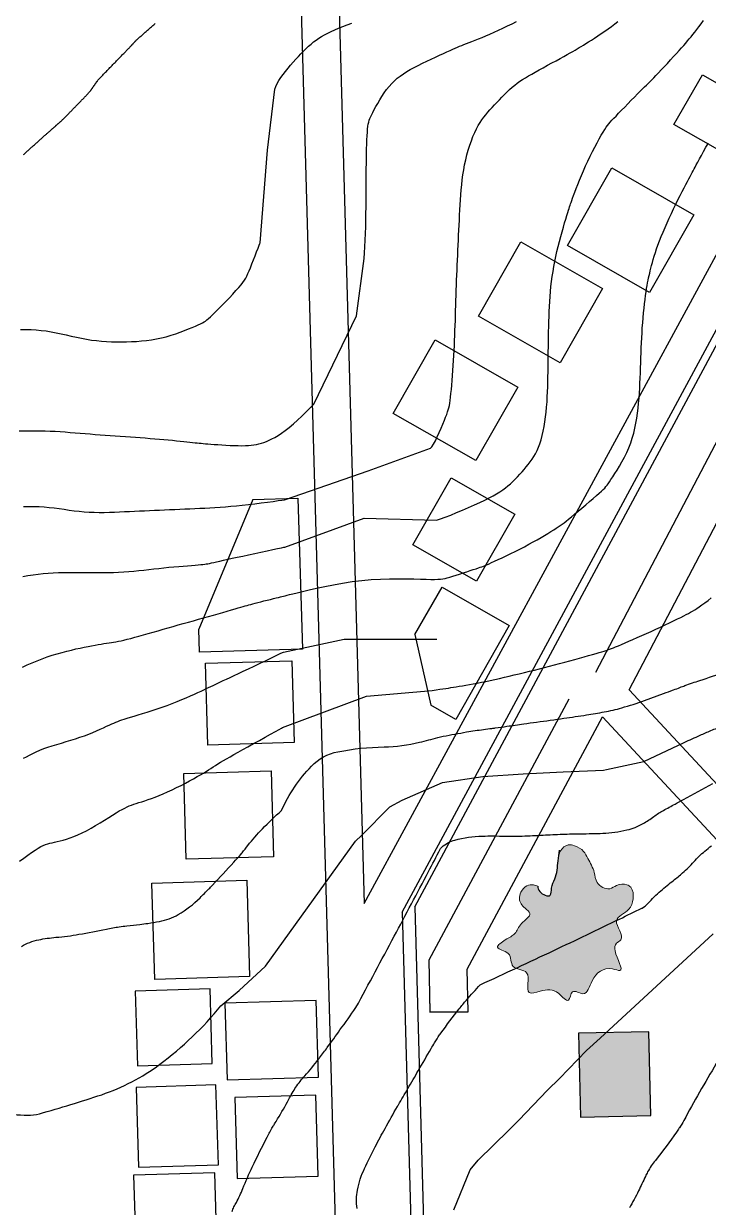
# Model space of a CAD drawing. Header units: millimetres. Extents: x 2899851 to 5794060, y -1331222 to -659598.
# Drawn here: x 3132783 to 3241307, y -1192035 to -1004469 of the extents above; entities that cross this region are included whole.
import ezdxf

# ---------------------------------------------------------------- set-up
doc = ezdxf.new("R2010")
doc.units = ezdxf.units.MM
doc.layers.add('b_COLUMN', color=7, linetype='Continuous', lineweight=25)
doc.layers.add('i_hatch space', color=53, linetype='Continuous', lineweight=9)
doc.layers.add('PDF_contours', color=7, linetype='Continuous')
doc.layers.add('ref', color=10, linetype='Continuous')

msp = doc.modelspace()

# ---------------------------------------------------------------- hatches: boundary and pattern name
at = {"layer": 'i_hatch space'}
h = msp.add_hatch(color=132, dxfattribs=at)
h.dxf.hatch_style = 1
edge = h.paths.add_edge_path()
edge.add_spline(control_points=[(3214258, -1141142), (3214052, -1141049), (3213502, -1140875), (3212360, -1140951), (3211573, -1141959), (3211176, -1143392), (3211994, -1144510), (3213643, -1145682), (3211402, -1146931), (3210827, -1148812), (3209279, -1149471), (3207017, -1151090), (3210341, -1151448), (3209690, -1154470), (3213687, -1154163), (3211913, -1158644), (3215258, -1157564), (3217193, -1157323), (3219311, -1160119), (3219525, -1157129), (3222044, -1158994), (3222778, -1155314), (3225045, -1153751), (3228362, -1155046), (3226330, -1152012), (3226519, -1150193), (3228388, -1149336), (3225444, -1146301), (3228905, -1145236), (3229466, -1143178), (3229416, -1141495), (3228145, -1140706), (3226840, -1140850), (3225444, -1141938), (3223442, -1140835), (3223303, -1138665), (3222377, -1137101), (3221580, -1135430), (3220340, -1134764), (3218915, -1134445), (3217884, -1135300), (3217655, -1136070), (3217578, -1136358)], knot_values=[2004.2564054, 2004.2564054, 2004.2564054, 2004.2564054, 2694.1560019, 3763.0593296, 5167.3105785, 6224.2837645, 7986.7822657, 9090.5534345, 11185.7820024, 13072.9217971, 14891.7554355, 16596.6511557, 18546.503187, 20740.0198932, 23110.9494255, 26264.3694271, 27980.376827, 30959.5070703, 32824.7017859, 34303.8550589, 35971.6456756, 38468.8630342, 42197.5940321, 43432.7304319, 46615.6733357, 47852.8154575, 48710.2304918, 51795.2349955, 54480.8332313, 56266.5747647, 58126.2164071, 58850.4600735, 60504.8299963, 61703.7441782, 63904.694013, 65576.3419311, 67989.8754383, 69318.2134366, 71002.4029784, 72012.4674402, 73519.1974265, 74411.8527668, 74411.8527668, 74411.8527668, 74411.8527668], degree=3, periodic=0)
edge.add_spline(control_points=[(3217578, -1136358), (3217545, -1136618), (3217401, -1137836), (3217297, -1139664), (3216330, -1141187), (3216533, -1143125), (3214521, -1142297), (3214298, -1141440), (3214258, -1141142)], knot_values=[316.0788681, 316.0788681, 316.0788681, 316.0788681, 1103.7293239, 3980.5014068, 5556.8137151, 6674.5594689, 8438.1967426, 9338.4273763, 9338.4273763, 9338.4273763, 9338.4273763], degree=3, periodic=0)
h = msp.add_hatch(color=252, dxfattribs=at)
h.dxf.hatch_style = 1
h.paths.add_polyline_path([(3221050, -1177753), (3220751, -1164457), (3231874, -1164207), (3232173, -1177503)])

# ---------------------------------------------------------------- linework, layer by layer
at = {"layer": 'b_COLUMN', "color": 5, "lineweight": 30}
msp.add_line((3194767, -1144420), (3196365, -1201619), dxfattribs=at)
at = {"layer": 'b_COLUMN', "color": 5, "lineweight": 30, "extrusion": (0, 0, -1)}
msp.add_lwpolyline([(-3194767, -1144420), (-3301186, -946244, -0.1352526), (-3302938, -938470), (-3304124, -833155), (-3406802, -821377), (-3408539, -834765), (-3549096, -816526), (-3568312, -943959), (-3707479, -928134), (-3700907, -1056330), (-3467321, -1072490), (-3334100, -1190678), (-3196365, -1201619)], format="xyb", dxfattribs=at)
at = {"layer": 'b_COLUMN', "color": 251, "lineweight": 30, "true_color": 0x636466, "extrusion": (0, 0, -1)}
msp.add_lwpolyline([(-3223460, -1107248), (-3306463, -949101, -0.1356661), (-3308931, -938187), (-3305848, -872970)], format="xyb", dxfattribs=at)
for points in [[(-3228773, -1110036), (-3293929, -985892)], [(-3197232, -1161174), (-3197056, -1152840), (-3219270, -1111474)], [(-3203230, -1161048), (-3203088, -1154289), (-3224556, -1114312)], [(-3197229, -1161030), (-3197056, -1152840)]]:
    msp.add_lwpolyline(points, dxfattribs=at)
at = {"layer": 'i_hatch space', "color": 18, "true_color": 0x000000}
msp.add_open_spline([(3214258, -1141142), (3214052, -1141049), (3213502, -1140875), (3212360, -1140951), (3211573, -1141959), (3211176, -1143392), (3211994, -1144510), (3213643, -1145682), (3211402, -1146931), (3210827, -1148812), (3209279, -1149471), (3207017, -1151090), (3210341, -1151448), (3209690, -1154470), (3213687, -1154163), (3211913, -1158644), (3215258, -1157564), (3217193, -1157323), (3219311, -1160119), (3219525, -1157129), (3222044, -1158994), (3222778, -1155314), (3225045, -1153751), (3228362, -1155046), (3226330, -1152012), (3226519, -1150193), (3228388, -1149336), (3225444, -1146301), (3228905, -1145236), (3229466, -1143178), (3229416, -1141495), (3228145, -1140706), (3226840, -1140850), (3225444, -1141938), (3223442, -1140835), (3223303, -1138665), (3222377, -1137101), (3221580, -1135430), (3220340, -1134764), (3218915, -1134445), (3217884, -1135300), (3217655, -1136070), (3217578, -1136358)], degree=3, knots=[2004.2564054, 2004.2564054, 2004.2564054, 2004.2564054, 2694.1560019, 3763.0593296, 5167.3105785, 6224.2837645, 7986.7822657, 9090.5534345, 11185.7820024, 13072.9217971, 14891.7554355, 16596.6511557, 18546.503187, 20740.0198932, 23110.9494255, 26264.3694271, 27980.376827, 30959.5070703, 32824.7017859, 34303.8550589, 35971.6456756, 38468.8630342, 42197.5940321, 43432.7304319, 46615.6733357, 47852.8154575, 48710.2304918, 51795.2349955, 54480.8332313, 56266.5747647, 58126.2164071, 58850.4600735, 60504.8299963, 61703.7441782, 63904.694013, 65576.3419311, 67989.8754383, 69318.2134366, 71002.4029784, 72012.4674402, 73519.1974265, 74411.8527668, 74411.8527668, 74411.8527668, 74411.8527668], dxfattribs=at)
at = {"layer": 'PDF_contours', "color": 9, "lineweight": 25, "true_color": 0xd09cc7}
msp.add_lwpolyline([(3132058, -1068968), (3132917, -1068989), (3133752, -1068996), (3134568, -1068998), (3135372, -1069000), (3136169, -1069010), (3136965, -1069033), (3137761, -1069068), (3138557, -1069114), (3139353, -1069168), (3140148, -1069228), (3140944, -1069293), (3141739, -1069358), (3142535, -1069423), (3143331, -1069486), (3144126, -1069547), (3144922, -1069606), (3145717, -1069664), (3146513, -1069720), (3147309, -1069776), (3148104, -1069832), (3148900, -1069889), (3149695, -1069945), (3150488, -1070003), (3151274, -1070062), (3152051, -1070121), (3152817, -1070181), (3153568, -1070242), (3154302, -1070304), (3155015, -1070366), (3155704, -1070430), (3156366, -1070493), (3156998, -1070556), (3157595, -1070617), (3158154, -1070676), (3158671, -1070731), (3159144, -1070782), (3159567, -1070827), (3159941, -1070867), (3160279, -1070902), (3160596, -1070934), (3160909, -1070964), (3161233, -1070993), (3161586, -1071023), (3161982, -1071055), (3162439, -1071091), (3162965, -1071131), (3163552, -1071173), (3164180, -1071215), (3164835, -1071255), (3165499, -1071290), (3166156, -1071318), (3166789, -1071336), (3167380, -1071342), (3167919, -1071333), (3168410, -1071310), (3168861, -1071270), (3169282, -1071215), (3169683, -1071142), (3170072, -1071051), (3170459, -1070943), (3170852, -1070815), (3171261, -1070667), (3171689, -1070492), (3172140, -1070282), (3172618, -1070030), (3173127, -1069729), (3173669, -1069371), (3174250, -1068948), (3174871, -1068452), (3175532, -1067885), (3176207, -1067274), (3176864, -1066657), (3177472, -1066070), (3177999, -1065549), (3178414, -1065132), (3178687, -1064855), (3178784, -1064755), (3185540, -1050758), (3186733, -1041667), (3186811, -1040770), (3186874, -1039806), (3186925, -1038791), (3186965, -1037742), (3186997, -1036676), (3187020, -1035610), (3187037, -1034560), (3187049, -1033543), (3187058, -1032571), (3187065, -1031644), (3187070, -1030753), (3187074, -1029894), (3187079, -1029060), (3187084, -1028244), (3187090, -1027441), (3187100, -1026643), (3187112, -1025849), (3187128, -1025065), (3187147, -1024302), (3187170, -1023570), (3187197, -1022880), (3187229, -1022242), (3187265, -1021665), (3187306, -1021162), (3187352, -1020736), (3187407, -1020375), (3187475, -1020060), (3187559, -1019772), (3187664, -1019492), (3187793, -1019203), (3187950, -1018884), (3188139, -1018519), (3188364, -1018092), (3188621, -1017614), (3188909, -1017097), (3189224, -1016555), (3189564, -1016003), (3189926, -1015453), (3190307, -1014919), (3190704, -1014415), (3191115, -1013952), (3191544, -1013526), (3191993, -1013131), (3192467, -1012762), (3192969, -1012411), (3193502, -1012073), (3194072, -1011741), (3194680, -1011409), (3195328, -1011073), (3196005, -1010735), (3196697, -1010401), (3197389, -1010074), (3198067, -1009760), (3198717, -1009463), (3199325, -1009187), (3199876, -1008938), (3200362, -1008719), (3200791, -1008525), (3201177, -1008351), (3201534, -1008193), (3201877, -1008045), (3202219, -1007902), (3202574, -1007757), (3202956, -1007607), (3203376, -1007446), (3203836, -1007272), (3204334, -1007082), (3204869, -1006876), (3205439, -1006650), (3206043, -1006404), (3206680, -1006135), (3207348, -1005841), (3208043, -1005522), (3208757, -1005183), (3209476, -1004833), (3210190, -1004478), (3210885, -1004125)], dxfattribs=at)
at = {"layer": 'PDF_contours', "color": 52, "lineweight": 25, "true_color": 0xc7c82d}
msp.add_lwpolyline([(3132257, -1052912), (3133117, -1052927), (3133951, -1052955), (3134767, -1053002), (3135570, -1053071), (3136366, -1053168), (3137161, -1053294), (3137955, -1053445), (3138749, -1053614), (3139543, -1053793), (3140338, -1053975), (3141132, -1054154), (3141926, -1054322), (3142721, -1054471), (3143515, -1054597), (3144310, -1054700), (3145106, -1054779), (3145902, -1054837), (3146697, -1054876), (3147494, -1054896), (3148290, -1054898), (3149086, -1054884), (3149883, -1054855), (3150679, -1054809), (3151473, -1054745), (3152264, -1054660), (3153051, -1054552), (3153833, -1054420), (3154610, -1054261), (3155379, -1054073), (3156140, -1053856), (3156883, -1053618), (3157599, -1053365), (3158279, -1053107), (3158913, -1052851), (3159493, -1052607), (3160007, -1052382), (3160448, -1052185), (3160810, -1052020), (3161110, -1051876), (3161367, -1051736), (3161605, -1051586), (3161842, -1051409), (3162100, -1051189), (3162400, -1050912), (3162764, -1050561), (3163204, -1050126), (3163706, -1049623), (3164251, -1049071), (3164817, -1048490), (3165383, -1047901), (3165929, -1047323), (3166433, -1046778), (3166875, -1046285), (3167240, -1045858), (3167537, -1045483), (3167780, -1045138), (3167985, -1044803), (3168167, -1044456), (3168340, -1044076), (3168520, -1043644), (3168722, -1043136), (3168955, -1042543), (3169208, -1041896), (3169466, -1041235), (3169713, -1040602), (3169933, -1040039), (3170110, -1039585), (3170227, -1039283), (3170270, -1039173), (3171450, -1024528), (3172605, -1014867), (3172755, -1014429), (3172970, -1013971), (3173242, -1013497), (3173559, -1013013), (3173914, -1012521), (3174295, -1012027), (3174695, -1011536), (3175103, -1011050), (3175511, -1010574), (3175918, -1010111), (3176324, -1009663), (3176729, -1009230), (3177134, -1008815), (3177537, -1008420), (3177940, -1008047), (3178343, -1007697), (3178746, -1007372), (3179155, -1007067), (3179577, -1006780), (3180016, -1006506), (3180481, -1006242), (3180977, -1005983), (3181510, -1005725), (3182086, -1005465), (3182711, -1005198), (3183379, -1004928), (3184084, -1004657), (3184820, -1004388)], dxfattribs=at)
at = {"layer": 'PDF_contours', "color": 169, "lineweight": 25, "true_color": 0x21336e}
msp.add_lwpolyline([(3132631, -1092074), (3133467, -1091931), (3134285, -1091801), (3135090, -1091689), (3135889, -1091597), (3136686, -1091527), (3137483, -1091476), (3138280, -1091443), (3139076, -1091424), (3139873, -1091417), (3140669, -1091418), (3141465, -1091424), (3142262, -1091432), (3143058, -1091441), (3143854, -1091447), (3144651, -1091449), (3145447, -1091446), (3146243, -1091435), (3147040, -1091415), (3147837, -1091384), (3148634, -1091341), (3149431, -1091283), (3150228, -1091214), (3151025, -1091135), (3151823, -1091050), (3152620, -1090961), (3153418, -1090871), (3154215, -1090782), (3155013, -1090697), (3155808, -1090619), (3156593, -1090546), (3157355, -1090480), (3158084, -1090419), (3158769, -1090364), (3159398, -1090315), (3159962, -1090270), (3160448, -1090230), (3160850, -1090194), (3161186, -1090160), (3161474, -1090125), (3161736, -1090086), (3161992, -1090040), (3162264, -1089986), (3162571, -1089919), (3162935, -1089838), (3163373, -1089740), (3163886, -1089625), (3164472, -1089494), (3165130, -1089348), (3165856, -1089187), (3166650, -1089013), (3167509, -1088826), (3168431, -1088627), (3169407, -1088418), (3170400, -1088206), (3171363, -1088002), (3172252, -1087814), (3173022, -1087652), (3173628, -1087525), (3174024, -1087441), (3174167, -1087412), (3186750, -1082852), (3198209, -1083147), (3198846, -1082939), (3199611, -1082661), (3200472, -1082328), (3201397, -1081953), (3202354, -1081551), (3203312, -1081136), (3204239, -1080723), (3205103, -1080325), (3205879, -1079953), (3206571, -1079606), (3207190, -1079276), (3207745, -1078960), (3208248, -1078649), (3208709, -1078340), (3209139, -1078026), (3209548, -1077701), (3209945, -1077362), (3210333, -1077008), (3210710, -1076641), (3211077, -1076265), (3211434, -1075882), (3211781, -1075492), (3212118, -1075099), (3212445, -1074705), (3212762, -1074311), (3213069, -1073910), (3213362, -1073498), (3213643, -1073067), (3213909, -1072612), (3214159, -1072125), (3214391, -1071601), (3214606, -1071033), (3214802, -1070416), (3214978, -1069755), (3215137, -1069056), (3215277, -1068325), (3215401, -1067569), (3215508, -1066795), (3215599, -1066007), (3215675, -1065213), (3215737, -1064417), (3215785, -1063622), (3215823, -1062826), (3215851, -1062030), (3215873, -1061235), (3215888, -1060439), (3215900, -1059643), (3215911, -1058847), (3215921, -1058051), (3215932, -1057255), (3215943, -1056459), (3215955, -1055663), (3215968, -1054867), (3215982, -1054071), (3215998, -1053275), (3216016, -1052479), (3216036, -1051683), (3216059, -1050887), (3216088, -1050091), (3216123, -1049296), (3216167, -1048500), (3216221, -1047705), (3216287, -1046909), (3216366, -1046114), (3216459, -1045319), (3216567, -1044524), (3216689, -1043730), (3216825, -1042935), (3216975, -1042141), (3217138, -1041347), (3217313, -1040553), (3217502, -1039759), (3217702, -1038967), (3217909, -1038188), (3218118, -1037431), (3218324, -1036711), (3218521, -1036037), (3218706, -1035422), (3218872, -1034877), (3219015, -1034415), (3219131, -1034041), (3219226, -1033738), (3219308, -1033484), (3219385, -1033254), (3219463, -1033028), (3219552, -1032781), (3219658, -1032491), (3219789, -1032136), (3219951, -1031697), (3220144, -1031180), (3220367, -1030595), (3220617, -1029952), (3220892, -1029263), (3221191, -1028538), (3221512, -1027786), (3221852, -1027020), (3222210, -1026248), (3222579, -1025483), (3222951, -1024735), (3223321, -1024016), (3223681, -1023336), (3224023, -1022709), (3224342, -1022143), (3224630, -1021651), (3224882, -1021239), (3225110, -1020893), (3225325, -1020592), (3225542, -1020318), (3225772, -1020052), (3226030, -1019773), (3226327, -1019463), (3226677, -1019102), (3227089, -1018676), (3227550, -1018197), (3228046, -1017682), (3228561, -1017149), (3229078, -1016615), (3229583, -1016097), (3230058, -1015612), (3230489, -1015178), (3230864, -1014807), (3231194, -1014486), (3231491, -1014201), (3231771, -1013933), (3232048, -1013667), (3232336, -1013384), (3232650, -1013070), (3233004, -1012707), (3233408, -1012283), (3233854, -1011808), (3234328, -1011297), (3234818, -1010765), (3235311, -1010225), (3235795, -1009693), (3236256, -1009184), (3236681, -1008711), (3237063, -1008287), (3237405, -1007902), (3237717, -1007548), (3238008, -1007211), (3238287, -1006881), (3238563, -1006547), (3238845, -1006197), (3239142, -1005820), (3239462, -1005407), (3239802, -1004959), (3240161, -1004481), (3240535, -1003974)], dxfattribs=at)
at = {"layer": 'PDF_contours', "color": 114, "lineweight": 25, "true_color": 0x129a48}
msp.add_lwpolyline([(3132737, -1025225), (3132843, -1025130), (3132951, -1025033), (3133060, -1024936), (3133168, -1024838), (3133277, -1024741), (3133386, -1024644), (3133495, -1024546), (3133603, -1024449), (3133712, -1024351), (3133821, -1024254), (3133930, -1024157), (3134038, -1024059), (3134147, -1023962), (3134256, -1023864), (3134365, -1023767), (3134474, -1023670), (3134582, -1023572), (3134691, -1023475), (3134800, -1023378), (3134909, -1023280), (3135017, -1023183), (3135126, -1023085), (3135235, -1022988), (3135344, -1022891), (3135452, -1022793), (3135561, -1022696), (3135670, -1022598), (3135778, -1022501), (3135886, -1022405), (3135993, -1022309), (3136098, -1022216), (3136199, -1022125), (3136298, -1022037), (3136392, -1021953), (3136481, -1021873), (3136565, -1021798), (3136644, -1021728), (3136719, -1021662), (3136789, -1021600), (3136855, -1021541), (3136919, -1021485), (3136979, -1021431), (3137038, -1021380), (3137094, -1021330), (3137149, -1021282), (3137203, -1021235), (3137255, -1021189), (3137306, -1021144), (3137357, -1021100), (3137407, -1021056), (3137457, -1021012), (3137507, -1020968), (3137557, -1020924), (3137607, -1020881), (3137657, -1020837), (3137707, -1020793), (3137757, -1020749), (3137807, -1020705), (3137857, -1020662), (3137907, -1020618), (3137957, -1020574), (3138007, -1020530), (3138057, -1020487), (3138107, -1020443), (3138157, -1020399), (3138207, -1020355), (3138257, -1020312), (3138307, -1020268), (3138357, -1020224), (3138408, -1020180), (3138458, -1020135), (3138510, -1020089), (3138562, -1020043), (3138615, -1019996), (3138668, -1019948), (3138723, -1019898), (3138779, -1019847), (3138838, -1019794), (3138898, -1019737), (3138962, -1019677), (3139028, -1019614), (3139099, -1019546), (3139173, -1019473), (3139252, -1019394), (3139335, -1019311), (3139421, -1019224), (3139510, -1019134), (3139602, -1019040), (3139695, -1018945), (3139789, -1018848), (3139884, -1018751), (3139979, -1018654), (3140074, -1018556), (3140169, -1018459), (3140264, -1018361), (3140358, -1018264), (3140453, -1018166), (3140548, -1018069), (3140643, -1017971), (3140738, -1017874), (3140833, -1017776), (3140928, -1017679), (3141023, -1017582), (3141118, -1017484), (3141213, -1017387), (3141308, -1017289), (3141403, -1017192), (3141498, -1017094), (3141593, -1016997), (3141688, -1016899), (3141782, -1016802), (3141877, -1016704), (3141972, -1016607), (3142067, -1016509), (3142162, -1016412), (3142257, -1016315), (3142351, -1016218), (3142444, -1016122), (3142535, -1016028), (3142624, -1015936), (3142709, -1015846), (3142791, -1015760), (3142868, -1015677), (3142941, -1015598), (3143008, -1015523), (3143071, -1015452), (3143130, -1015385), (3143185, -1015321), (3143236, -1015260), (3143284, -1015201), (3143328, -1015146), (3143369, -1015093), (3143408, -1015042), (3143445, -1014994), (3143479, -1014946), (3143512, -1014900), (3143544, -1014855), (3143575, -1014811), (3143606, -1014767), (3143637, -1014722), (3143668, -1014678), (3143699, -1014634), (3143729, -1014590), (3143760, -1014546), (3143791, -1014502), (3143822, -1014458), (3143852, -1014414), (3143883, -1014370), (3143914, -1014326), (3143945, -1014281), (3143975, -1014237), (3144006, -1014193), (3144037, -1014149), (3144068, -1014105), (3144098, -1014061), (3144129, -1014017), (3144160, -1013973), (3144191, -1013928), (3144222, -1013884), (3144254, -1013839), (3144286, -1013794), (3144318, -1013748), (3144351, -1013702), (3144385, -1013655), (3144421, -1013607), (3144460, -1013556), (3144502, -1013501), (3144550, -1013442), (3144605, -1013377), (3144666, -1013305), (3144737, -1013226), (3144817, -1013139), (3144905, -1013044), (3145001, -1012943), (3145103, -1012836), (3145210, -1012725), (3145321, -1012610), (3145434, -1012494), (3145548, -1012376), (3145662, -1012258), (3145777, -1012141), (3145891, -1012023), (3146005, -1011905), (3146120, -1011787), (3146234, -1011670), (3146349, -1011552), (3146463, -1011434), (3146578, -1011316), (3146692, -1011198), (3146806, -1011081), (3146921, -1010963), (3147035, -1010845), (3147150, -1010727), (3147264, -1010610), (3147378, -1010492), (3147493, -1010374), (3147607, -1010256), (3147722, -1010138), (3147836, -1010021), (3147951, -1009903), (3148065, -1009785), (3148179, -1009667), (3148294, -1009550), (3148408, -1009432), (3148522, -1009315), (3148634, -1009200), (3148744, -1009086), (3148851, -1008976), (3148954, -1008869), (3149053, -1008767), (3149147, -1008670), (3149236, -1008579), (3149318, -1008493), (3149395, -1008414), (3149466, -1008340), (3149532, -1008272), (3149591, -1008210), (3149645, -1008154), (3149692, -1008104), (3149735, -1008060), (3149772, -1008021), (3149805, -1007986), (3149834, -1007955), (3149860, -1007927), (3149884, -1007901), (3149907, -1007876), (3149929, -1007852), (3149951, -1007829), (3149972, -1007805), (3149994, -1007781), (3150016, -1007758), (3150038, -1007734), (3150060, -1007710), (3150082, -1007687), (3150103, -1007663), (3150125, -1007639), (3150147, -1007616), (3150169, -1007592), (3150191, -1007568), (3150213, -1007545), (3150234, -1007521), (3150256, -1007498), (3150278, -1007474), (3150300, -1007450), (3150322, -1007427), (3150344, -1007403), (3150365, -1007379), (3150387, -1007356), (3150409, -1007332), (3150431, -1007308), (3150453, -1007285), (3150475, -1007261), (3150498, -1007236), (3150525, -1007208), (3150556, -1007177), (3150593, -1007141), (3150637, -1007098), (3150690, -1007048), (3150754, -1006990), (3150829, -1006922), (3150914, -1006845), (3151009, -1006760), (3151111, -1006670), (3151219, -1006574), (3151333, -1006473), (3151450, -1006370), (3151569, -1006265), (3151689, -1006159), (3151810, -1006053), (3151932, -1005946), (3152054, -1005838), (3152176, -1005731), (3152299, -1005623), (3152421, -1005515), (3152544, -1005407), (3152667, -1005298), (3152790, -1005190), (3152913, -1005082), (3153036, -1004974), (3153159, -1004866), (3153282, -1004757), (3153405, -1004649), (3153528, -1004541), (3153651, -1004433)], dxfattribs=at)
at = {"layer": 'PDF_contours', "color": 31, "lineweight": 25, "true_color": 0xfecc66}
msp.add_lwpolyline([(3132768, -1080993), (3133603, -1080976), (3134419, -1080977), (3135223, -1080999), (3136020, -1081045), (3136815, -1081117), (3137610, -1081208), (3138405, -1081314), (3139200, -1081427), (3139995, -1081540), (3140790, -1081648), (3141586, -1081743), (3142381, -1081819), (3143177, -1081872), (3143973, -1081901), (3144769, -1081912), (3145565, -1081907), (3146362, -1081889), (3147159, -1081862), (3147956, -1081829), (3148752, -1081792), (3149549, -1081755), (3150346, -1081718), (3151143, -1081681), (3151940, -1081645), (3152736, -1081609), (3153533, -1081574), (3154330, -1081539), (3155127, -1081505), (3155924, -1081471), (3156721, -1081438), (3157517, -1081404), (3158314, -1081370), (3159111, -1081335), (3159908, -1081299), (3160705, -1081261), (3161501, -1081221), (3162299, -1081178), (3163104, -1081131), (3163920, -1081078), (3164756, -1081017), (3165616, -1080948), (3166508, -1080867), (3167437, -1080774), (3168410, -1080667), (3169425, -1080545), (3170446, -1080416), (3171429, -1080285), (3172332, -1080161), (3173110, -1080052), (3173720, -1079964), (3174118, -1079906), (3174260, -1079885), (3187381, -1075336), (3197280, -1071744), (3197504, -1071504), (3197764, -1071099), (3198049, -1070566), (3198349, -1069943), (3198652, -1069268), (3198947, -1068580), (3199222, -1067917), (3199467, -1067317), (3199672, -1066808), (3199841, -1066377), (3199979, -1066001), (3200091, -1065659), (3200182, -1065327), (3200259, -1064982), (3200326, -1064603), (3200389, -1064165), (3200452, -1063653), (3200515, -1063070), (3200578, -1062427), (3200641, -1061734), (3200702, -1061001), (3200761, -1060237), (3200818, -1059454), (3200871, -1058660), (3200920, -1057864), (3200966, -1057069), (3201009, -1056273), (3201048, -1055478), (3201084, -1054682), (3201118, -1053886), (3201149, -1053090), (3201178, -1052295), (3201205, -1051499), (3201230, -1050703), (3201255, -1049907), (3201279, -1049111), (3201303, -1048315), (3201328, -1047520), (3201354, -1046724), (3201382, -1045928), (3201411, -1045132), (3201443, -1044337), (3201477, -1043541), (3201511, -1042745), (3201547, -1041949), (3201584, -1041154), (3201620, -1040358), (3201657, -1039562), (3201694, -1038767), (3201731, -1037971), (3201768, -1037175), (3201807, -1036380), (3201846, -1035584), (3201888, -1034788), (3201931, -1033993), (3201977, -1033197), (3202026, -1032402), (3202080, -1031606), (3202143, -1030811), (3202217, -1030016), (3202306, -1029221), (3202411, -1028426), (3202536, -1027631), (3202684, -1026837), (3202856, -1026044), (3203050, -1025259), (3203265, -1024489), (3203498, -1023742), (3203745, -1023024), (3204005, -1022344), (3204275, -1021709), (3204551, -1021126), (3204833, -1020599), (3205121, -1020123), (3205416, -1019686), (3205720, -1019279), (3206035, -1018892), (3206360, -1018516), (3206699, -1018140), (3207052, -1017754), (3207420, -1017352), (3207801, -1016937), (3208192, -1016515), (3208591, -1016093), (3208996, -1015676), (3209403, -1015273), (3209811, -1014887), (3210215, -1014527), (3210616, -1014196), (3211019, -1013889), (3211432, -1013599), (3211860, -1013318), (3212313, -1013039), (3212796, -1012755), (3213317, -1012458), (3213884, -1012141), (3214499, -1011800), (3215151, -1011441), (3215824, -1011070), (3216501, -1010698), (3217167, -1010332), (3217806, -1009980), (3218402, -1009651), (3218939, -1009354), (3219407, -1009093), (3219815, -1008862), (3220179, -1008653), (3220516, -1008457), (3220839, -1008265), (3221166, -1008067), (3221511, -1007856), (3221890, -1007621), (3222315, -1007357), (3222780, -1007064), (3223279, -1006747), (3223802, -1006408), (3224340, -1006051), (3224886, -1005680), (3225431, -1005298), (3225966, -1004909), (3226484, -1004516), (3226985, -1004120)], dxfattribs=at)
at = {"layer": 'PDF_contours', "color": 11, "lineweight": 25, "true_color": 0xf17072}
msp.add_lwpolyline([(3132623, -1106433), (3133363, -1106094), (3134133, -1105755), (3134922, -1105426), (3135721, -1105114), (3136520, -1104827), (3137314, -1104564), (3138100, -1104323), (3138872, -1104104), (3139626, -1103904), (3140358, -1103723), (3141063, -1103559), (3141737, -1103409), (3142377, -1103274), (3142982, -1103151), (3143553, -1103041), (3144091, -1102941), (3144597, -1102851), (3145072, -1102771), (3145515, -1102699), (3145929, -1102634), (3146315, -1102575), (3146684, -1102519), (3147047, -1102461), (3147416, -1102399), (3147803, -1102327), (3148220, -1102242), (3148677, -1102140), (3149187, -1102018), (3149759, -1101872), (3150387, -1101705), (3151064, -1101520), (3151781, -1101319), (3152531, -1101107), (3153304, -1100887), (3154094, -1100661), (3154892, -1100434), (3155691, -1100206), (3156490, -1099980), (3157289, -1099755), (3158089, -1099530), (3158888, -1099305), (3159687, -1099080), (3160486, -1098855), (3161285, -1098630), (3162083, -1098404), (3162870, -1098180), (3163636, -1097962), (3164371, -1097751), (3165065, -1097553), (3165706, -1097368), (3166285, -1097202), (3166791, -1097055), (3167219, -1096931), (3167582, -1096825), (3167900, -1096734), (3168190, -1096651), (3168472, -1096572), (3168764, -1096492), (3169086, -1096407), (3169455, -1096311), (3169885, -1096201), (3170362, -1096080), (3170869, -1095953), (3171386, -1095824), (3171894, -1095698), (3172376, -1095578), (3172812, -1095470), (3173183, -1095378), (3173480, -1095305), (3173728, -1095244), (3173962, -1095186), (3174217, -1095123), (3174527, -1095046), (3174926, -1094948), (3175449, -1094818), (3176131, -1094650), (3176997, -1094437), (3178030, -1094189), (3179207, -1093920), (3180502, -1093642), (3181890, -1093368), (3183346, -1093111), (3184845, -1092884), (3186362, -1092701), (3187873, -1092570), (3189358, -1092486), (3190795, -1092442), (3192165, -1092428), (3193448, -1092437), (3194624, -1092460), (3195674, -1092488), (3196576, -1092513), (3197319, -1092528), (3197925, -1092529), (3198424, -1092516), (3198844, -1092485), (3199217, -1092435), (3199571, -1092365), (3199936, -1092273), (3200343, -1092156), (3200812, -1092014), (3201332, -1091853), (3201886, -1091678), (3202455, -1091497), (3203018, -1091316), (3203558, -1091141), (3204056, -1090979), (3204493, -1090836), (3204856, -1090717), (3205161, -1090615), (3205428, -1090521), (3205679, -1090427), (3205935, -1090325), (3206218, -1090205), (3206548, -1090059), (3206947, -1089878), (3207430, -1089657), (3207989, -1089397), (3208611, -1089105), (3209280, -1088786), (3209984, -1088445), (3210707, -1088088), (3211437, -1087719), (3212159, -1087345), (3212860, -1086971), (3213535, -1086600), (3214179, -1086237), (3214789, -1085886), (3215360, -1085550), (3215887, -1085233), (3216368, -1084940), (3216796, -1084674), (3217172, -1084436), (3217509, -1084218), (3217822, -1084006), (3218128, -1083789), (3218443, -1083554), (3218783, -1083289), (3219166, -1082983), (3219606, -1082622), (3220114, -1082199), (3220676, -1081728), (3221270, -1081226), (3221876, -1080710), (3222473, -1080199), (3223040, -1079711), (3223557, -1079262), (3224002, -1078871), (3224362, -1078549), (3224648, -1078282), (3224879, -1078051), (3225074, -1077835), (3225251, -1077614), (3225429, -1077368), (3225627, -1077077), (3225862, -1076722), (3226150, -1076286), (3226482, -1075775), (3226846, -1075198), (3227229, -1074566), (3227619, -1073887), (3228004, -1073172), (3228371, -1072429), (3228707, -1071670), (3229003, -1070902), (3229260, -1070127), (3229482, -1069347), (3229671, -1068562), (3229831, -1067773), (3229966, -1066981), (3230080, -1066188), (3230176, -1065393), (3230258, -1064598), (3230326, -1063802), (3230384, -1063007), (3230432, -1062211), (3230473, -1061416), (3230508, -1060620), (3230538, -1059824), (3230566, -1059029), (3230592, -1058233), (3230619, -1057437), (3230648, -1056641), (3230678, -1055845), (3230712, -1055050), (3230750, -1054254), (3230795, -1053458), (3230845, -1052663), (3230903, -1051869), (3230968, -1051082), (3231039, -1050311), (3231113, -1049564), (3231191, -1048846), (3231271, -1048167), (3231352, -1047534), (3231433, -1046955), (3231513, -1046434), (3231592, -1045964), (3231672, -1045534), (3231753, -1045134), (3231836, -1044752), (3231923, -1044380), (3232014, -1044005), (3232110, -1043618), (3232212, -1043209), (3232322, -1042776), (3232445, -1042316), (3232581, -1041827), (3232734, -1041307), (3232908, -1040756), (3233103, -1040170), (3233324, -1039548), (3233572, -1038890), (3233845, -1038201), (3234139, -1037487), (3234450, -1036756), (3234776, -1036014), (3235113, -1035268), (3235457, -1034524), (3235805, -1033790), (3236154, -1033072), (3236499, -1032377), (3236835, -1031710), (3237158, -1031079), (3237463, -1030489), (3237747, -1029947), (3238003, -1029459), (3238229, -1029031), (3238421, -1028666), (3238587, -1028349), (3238739, -1028061), (3238885, -1027783), (3239037, -1027498), (3239205, -1027186), (3239399, -1026829), (3239630, -1026407), (3239904, -1025908), (3240218, -1025342), (3240562, -1024723), (3240930, -1024065), (3241312, -1023385)], dxfattribs=at)
at = {"layer": 'PDF_contours', "lineweight": 25}
msp.add_lwpolyline([(3197508, -1110112), (3198159, -1110027), (3198726, -1109950), (3199227, -1109879), (3199680, -1109812), (3200101, -1109748), (3200507, -1109683), (3200918, -1109616), (3201350, -1109544), (3201817, -1109466), (3202320, -1109381), (3202859, -1109289), (3203431, -1109189), (3204035, -1109079), (3204668, -1108961), (3205330, -1108833), (3206018, -1108694), (3206730, -1108545), (3207464, -1108387), (3208216, -1108219), (3208983, -1108044), (3209763, -1107862), (3210552, -1107675), (3211347, -1107483), (3212146, -1107287), (3212945, -1107090), (3213743, -1106889), (3214542, -1106687), (3215341, -1106482), (3216140, -1106274), (3216939, -1106065), (3217738, -1105853), (3218537, -1105640), (3219335, -1105424), (3220121, -1105210), (3220886, -1105000), (3221620, -1104797), (3222310, -1104604), (3222948, -1104425), (3223521, -1104263), (3224020, -1104120), (3224438, -1103999), (3224790, -1103893), (3225096, -1103797), (3225376, -1103704), (3225648, -1103606), (3225933, -1103498), (3226249, -1103372), (3226617, -1103221), (3227052, -1103041), (3227550, -1102832), (3228106, -1102596), (3228711, -1102337), (3229359, -1102057), (3230043, -1101757), (3230756, -1101441), (3231490, -1101111), (3232238, -1100770), (3232989, -1100423), (3233733, -1100076), (3234457, -1099736), (3235151, -1099406), (3235804, -1099095), (3236403, -1098806), (3236939, -1098547), (3237403, -1098320), (3237808, -1098118), (3238169, -1097931), (3238502, -1097749), (3238823, -1097562), (3239147, -1097359), (3239491, -1097132), (3239870, -1096869), (3240295, -1096563), (3240761, -1096221), (3241257, -1095849), (3241773, -1095455)], dxfattribs=at)
at = {"layer": 'PDF_contours', "color": 143, "lineweight": 25, "true_color": 0x79afde}
msp.add_lwpolyline([(3132753, -1120883), (3133212, -1120625), (3133699, -1120364), (3134215, -1120103), (3134764, -1119846), (3135348, -1119595), (3135968, -1119352), (3136627, -1119119), (3137318, -1118894), (3138033, -1118674), (3138765, -1118457), (3139506, -1118238), (3140249, -1118016), (3140986, -1117787), (3141710, -1117548), (3142412, -1117297), (3143090, -1117039), (3143736, -1116777), (3144349, -1116519), (3144921, -1116268), (3145451, -1116029), (3145932, -1115808), (3146360, -1115611), (3146735, -1115439), (3147069, -1115289), (3147380, -1115156), (3147685, -1115033), (3148001, -1114915), (3148344, -1114796), (3148731, -1114669), (3149180, -1114530), (3149703, -1114374), (3150295, -1114199), (3150945, -1114006), (3151645, -1113795), (3152384, -1113568), (3153152, -1113323), (3153940, -1113062), (3154739, -1112784), (3155537, -1112492), (3156327, -1112189), (3157100, -1111881), (3157848, -1111574), (3158560, -1111273), (3159230, -1110983), (3159849, -1110709), (3160406, -1110458), (3160899, -1110233), (3161336, -1110030), (3161731, -1109844), (3162096, -1109669), (3162447, -1109501), (3162795, -1109333), (3163154, -1109160), (3163538, -1108977), (3163958, -1108778), (3164422, -1108561), (3164934, -1108322), (3165501, -1108057), (3166127, -1107765), (3166818, -1107441), (3167580, -1107083), (3168417, -1106687), (3169327, -1106255), (3170270, -1105805), (3171199, -1105361), (3172065, -1104946), (3172823, -1104583), (3173423, -1104295), (3173818, -1104105), (3173960, -1104036), (3183603, -1101980), (3198291, -1101978)], dxfattribs=at)
at = {"layer": 'PDF_contours', "lineweight": 25}
for points in [[(3132430, -1150683, -0.0802139), (3135168, -1149642, -0.0296727), (3137899, -1149247, 0.0222363), (3141550, -1148773, 0.0086687), (3145895, -1147934, -0.0185271), (3147935, -1147581, -0.0084334), (3149128, -1147441, 0.004827), (3151212, -1147210, 0.0085343), (3152467, -1147038, 0.0057593), (3154317, -1146729, 0.0882543), (3157281, -1145637, 0.0637295), (3160735, -1142978, 0.0021814), (3162119, -1141586, 0.0051237), (3162702, -1140984, 0.0033195), (3166111, -1137334, 0.0101804), (3167191, -1136114, 0.0093915), (3167403, -1135855, -0.002111), (3168331, -1134685, -0.0226925), (3170616, -1132082, -0.0186384), (3173648, -1129154, -0.086098), (3178387, -1122136, -0.1543097), (3182603, -1119839, -0.044456), (3189901, -1119078, 0.0574117), (3195542, -1118342, 0.0053066), (3198417, -1117593, -0.0178081), (3199278, -1117391, -0.0066168), (3202990, -1116711, -0.0092354), (3205663, -1116309, -0.0012922), (3207014, -1116135, 0.0033101), (3207542, -1116064, 0.0005912), (3209385, -1115804, -0.0004128), (3212045, -1115428, -0.0006176), (3214088, -1115143, 0.0002923), (3218427, -1114541, 0.0047189), (3222004, -1114008, 0.0059974), (3224810, -1113528, 0.0237741), (3227578, -1112883, 0.0177293), (3231204, -1111715), (3234227, -1110615, 0.0015911), (3235768, -1110046, 0.0006288), (3236816, -1109653, -0.0008369), (3237604, -1109359, -0.0116177), (3239961, -1108544, 0.0067932), (3244002, -1107190, 0.0108638)], [(3131235, -1177340, 0.0131305), (3133374, -1177439, 0.0725606), (3135289, -1177198, 0.0135188), (3145147, -1174184, 0.0791733), (3154355, -1169369, 0.0611762), (3164060, -1160108), (3166923, -1157693), (3171099, -1153826), (3185376, -1134018), (3186341, -1133098), (3190845, -1128595), (3192782, -1127510), (3199187, -1124734), (3205570, -1123776), (3211946, -1123359), (3218322, -1123016), (3224696, -1122743), (3225160, -1122652), (3231083, -1121407), (3237492, -1118375, -0.0046084), (3240009, -1117225, -0.0068409), (3241721, -1116489, -0.0001138), (3243646, -1115693, -0.0008483)], [(3165821, -1192711, -0.0541061), (3166110, -1191979, -0.0160414), (3166318, -1191613, 0.0175755), (3166506, -1191279, 0.0236667), (3167530, -1189049, -0.0156103), (3169027, -1185646, -0.0061258), (3171368, -1180896, -0.0179694), (3172244, -1179317, -0.0035055), (3172547, -1178821, 0.0021443), (3173042, -1178017, 0.0157501), (3174800, -1174917, -0.0251305), (3175939, -1172994, -0.0396958), (3177340, -1171204, 0.0262424), (3179530, -1168557, 0.0003497), (3179676, -1168360, 0.0000459), (3180915, -1166686, 0.003379), (3182922, -1163934, 0.0026343), (3185455, -1160374, 0.0012316), (3191523, -1149071, 0.0013637), (3196952, -1138832, 0.0014295), (3198811, -1135279, -0.0231593), (3198935, -1135065, -0.0036459), (3199060, -1134952, -0.1125971), (3201148, -1133836, -0.0607032), (3205453, -1133205, -0.0142357), (3209091, -1133221, 0.0189545), (3211824, -1133207, 0.0020412), (3215101, -1133052, -0.0021589), (3218199, -1132906, -0.009031), (3221096, -1132835, 0.007532), (3224572, -1132760, 0.0494966), (3228412, -1132236, 0.070182), (3230961, -1131233, 0.0332737), (3232668, -1130112, -0.0376033), (3234186, -1129133, -0.0007241), (3236031, -1128135, 0.000988), (3237380, -1127404, 0.0028612), (3242012, -1124848, -0.0074707)]]:
    msp.add_lwpolyline(points, format="xyb", dxfattribs=at)
at = {"layer": 'PDF_contours', "color": 85, "lineweight": 25, "true_color": 0x58b948}
msp.add_lwpolyline([(3132147, -1137186), (3132800, -1136696), (3133438, -1136227), (3134042, -1135797), (3134594, -1135424), (3135080, -1135120), (3135509, -1134880), (3135894, -1134693), (3136251, -1134549), (3136593, -1134436), (3136933, -1134344), (3137287, -1134263), (3137668, -1134181), (3138088, -1134089), (3138547, -1133981), (3139045, -1133852), (3139580, -1133696), (3140150, -1133510), (3140755, -1133287), (3141392, -1133024), (3142061, -1132713), (3142757, -1132355), (3143471, -1131959), (3144191, -1131537), (3144904, -1131104), (3145598, -1130673), (3146261, -1130256), (3146880, -1129867), (3147444, -1129519), (3147945, -1129222), (3148390, -1128971), (3148793, -1128760), (3149167, -1128580), (3149525, -1128425), (3149878, -1128287), (3150241, -1128158), (3150626, -1128030), (3151043, -1127898), (3151494, -1127756), (3151980, -1127601), (3152500, -1127430), (3153053, -1127240), (3153640, -1127026), (3154261, -1126785), (3154914, -1126514), (3155599, -1126211), (3156304, -1125882), (3157018, -1125534), (3157728, -1125176), (3158423, -1124814), (3159090, -1124458), (3159717, -1124113), (3160292, -1123789), (3160807, -1123490), (3161269, -1123214), (3161690, -1122955), (3162082, -1122710), (3162456, -1122473), (3162823, -1122240), (3163195, -1122004), (3163584, -1121763), (3164001, -1121510), (3164453, -1121241), (3164948, -1120952), (3165492, -1120639), (3166094, -1120296), (3166760, -1119920), (3167498, -1119507), (3168315, -1119051), (3169208, -1118554), (3170139, -1118037), (3171060, -1117527), (3171922, -1117050), (3172676, -1116633), (3173275, -1116302), (3173669, -1116084), (3173812, -1116005), (3187148, -1111053), (3197508, -1110112)], dxfattribs=at)
at = {"layer": 'PDF_contours', "color": 43, "lineweight": 25, "true_color": 0xdfbd66}
msp.add_lwpolyline([(3185630, -1192221, -0.0802757), (3185699, -1189299, -0.0648919), (3186812, -1185867, -0.0079449), (3188497, -1182458, -0.009114), (3190066, -1179538, -0.0003314), (3192022, -1176058, -0.0041221), (3192182, -1175778, -0.0003987), (3192916, -1174526, 0.0003789), (3193685, -1173214, 0.0008864), (3195333, -1170385, -0.0007192), (3197367, -1166891, -0.0043307), (3197918, -1165965, -0.0031708), (3198691, -1164711, -0.0230286), (3198884, -1164432, -0.0016084), (3201838, -1160577, -0.0149741), (3202971, -1159196, -0.0081775), (3205160, -1156766, 0.0022833), (3216801, -1151339, 0.0025331), (3227244, -1146347, 0.0001186), (3230757, -1144646, 0.0106649), (3230795, -1144625, 0.0896651), (3231742, -1143870, -0.0377131), (3233782, -1141867, -0.0090974), (3235782, -1140240, 0.0124471), (3237236, -1139041, 0.0318961), (3239029, -1137273, -0.0333059), (3240752, -1135584, -0.0124728), (3241806, -1134725, -0.0072411)], format="xyb", dxfattribs=at)
at = {"layer": 'PDF_contours', "color": 6, "lineweight": 25}
msp.add_lwpolyline([(3200947, -1192411), (3203547, -1186075), (3204815, -1184585), (3209711, -1179782), (3211265, -1178210), (3215827, -1173489), (3217718, -1171606), (3221992, -1167196), (3224168, -1165251), (3242099, -1148676)], dxfattribs=at)
at = {"layer": 'PDF_contours', "color": 200, "lineweight": 25, "true_color": 0xb029e4}
msp.add_lwpolyline([(3242568, -1169261, 0.0059129), (3239914, -1173788, 0.0058136), (3237411, -1178298, -0.0228057), (3236734, -1179425, -0.0048964), (3236710, -1179462, -0.0002725), (3236258, -1180112, -0.0172715), (3232913, -1184588, 0.0437952), (3231687, -1186424, 0.0172211), (3231326, -1187142, -0.0054612), (3230239, -1189431, -0.0206385), (3228787, -1192118, 0.0938536)], format="xyb", dxfattribs=at)
at = {"layer": 'ref', "color": 116, "true_color": 0x136734}
for p, q in [((3186750, -1143896), (3296457, -941829)), ((3192790, -1145274), (3301229, -944139)), ((3181977, -973059), (3186750, -1143896)), ((3176008, -974279), (3185423, -1311268)), ((3192790, -1145274), (3196241, -1268768))]:
    msp.add_line(p, q, dxfattribs=at)
at = {"layer": 'ref'}
for p, q in [((3169118, -1079867), (3160535, -1100409)), ((3194806, -1101283), (3197296, -1112460)), ((3197229, -1161030), (3203230, -1161048))]:
    msp.add_line(p, q, dxfattribs=at)
at = {"layer": 'ref', "color": 251, "true_color": 0x636466}
for p, q in [((3228773, -1110036), (3282201, -1167572)), ((3224556, -1114312), (3296433, -1191716))]:
    msp.add_line(p, q, dxfattribs=at)
at = {"layer": 'ref'}
for points in [[(3240362, -1012578), (3251200, -1018769), (3246697, -1026651), (3235860, -1020461)], [(3226027, -1027338), (3239003, -1034750), (3231981, -1047044), (3219005, -1039632)], [(3211596, -1039025), (3224533, -1046414), (3217800, -1058200), (3204864, -1050811)], [(3198013, -1054578), (3211093, -1062050), (3204440, -1073697), (3191360, -1066225)], [(3200559, -1076418), (3210628, -1082170), (3204559, -1092794), (3194490, -1087042)], [(3175297, -1105414), (3175683, -1118403), (3161976, -1118810), (3161590, -1105822)], [(3172006, -1122885), (3172409, -1136474), (3158561, -1136886), (3158158, -1123296)], [(3168145, -1140205), (3168598, -1155467), (3153564, -1155914), (3153110, -1140652)], [(3150482, -1157757), (3150834, -1169598), (3162675, -1169246), (3162323, -1157405)], [(3164677, -1159700), (3165037, -1171833), (3179497, -1171404), (3179137, -1159270)], [(3150613, -1173025), (3150989, -1185678), (3163642, -1185303), (3163267, -1172649)], [(3166243, -1174628), (3166624, -1187465), (3179461, -1187084), (3179079, -1174247)], [(3150215, -1186933), (3150598, -1199805), (3163470, -1199423), (3163087, -1186551)]]:
    msp.add_lwpolyline(points, close=True, dxfattribs=at)
for points in [[(3169118, -1079867), (3176243, -1079656), (3176954, -1103603), (3160644, -1104088), (3160535, -1100409)], [(3194806, -1101283), (3199097, -1093772), (3209759, -1099862), (3201268, -1114728), (3197296, -1112460)]]:
    msp.add_lwpolyline(points, dxfattribs=at)
at = {"layer": 'ref', "color": 18, "true_color": 0x000000}
msp.add_lwpolyline([(3220751, -1164457), (3221050, -1177753), (3232173, -1177503), (3231874, -1164207)], close=True, dxfattribs=at)
at = {"layer": 'ref', "color": 116, "true_color": 0x136734}
msp.add_open_spline([(3196126, -1322002), (3196353, -1321909), (3196579, -1321815), (3197059, -1321618), (3197312, -1321514), (3198073, -1321201), (3198580, -1320992), (3200105, -1320362), (3201125, -1319940), (3203169, -1319089), (3204193, -1318660), (3206247, -1317794), (3207275, -1317357), (3209336, -1316473), (3210369, -1316026), (3212436, -1315120), (3213471, -1314662), (3214657, -1314129), (3214807, -1314062), (3215257, -1313859), (3215557, -1313723), (3216018, -1313513), (3216179, -1313440), (3216422, -1313329), (3216503, -1313292), (3216631, -1313233), (3216678, -1313212), (3216758, -1313175), (3216790, -1313160), (3216856, -1313130), (3216889, -1313115), (3216987, -1313070), (3217052, -1313040), (3217248, -1312950), (3217379, -1312890), (3217770, -1312709), (3218030, -1312589), (3218809, -1312227), (3219325, -1311986), (3220618, -1311378), (3221391, -1311012), (3222927, -1310282), (3223690, -1309918), (3225206, -1309192), (3225959, -1308830), (3227457, -1308112), (3228201, -1307756), (3229682, -1307049), (3230419, -1306699), (3231884, -1306006), (3232613, -1305664), (3233476, -1305262), (3233614, -1305198), (3234026, -1305007), (3234300, -1304881), (3234710, -1304692), (3234845, -1304630), (3235064, -1304530), (3235148, -1304491), (3235260, -1304440), (3235287, -1304428), (3235369, -1304391), (3235423, -1304366), (3235532, -1304316), (3235587, -1304291), (3235750, -1304217), (3235859, -1304167), (3236187, -1304019), (3236406, -1303920), (3237063, -1303624), (3237502, -1303428), (3238823, -1302841), (3239709, -1302453), (3241489, -1301681), (3242383, -1301297), (3244181, -1300534), (3245084, -1300154), (3246897, -1299397), (3247808, -1299020), (3249637, -1298267), (3250556, -1297891), (3252399, -1297139), (3253324, -1296764), (3255181, -1296012), (3256113, -1295636), (3257982, -1294881), (3258919, -1294502), (3260799, -1293742), (3261742, -1293360), (3262860, -1292906), (3263033, -1292836), (3263553, -1292624), (3263900, -1292483), (3264395, -1292281), (3264544, -1292220), (3264741, -1292140), (3264788, -1292120), (3264883, -1292081), (3264931, -1292062), (3265074, -1292003), (3265169, -1291964), (3265454, -1291848), (3265644, -1291770), (3266214, -1291536), (3266593, -1291380), (3267731, -1290911), (3268488, -1290599), (3270878, -1289609), (3272507, -1288931), (3275752, -1287576), (3277370, -1286899), (3280596, -1285549), (3282204, -1284876), (3285414, -1283538), (3287014, -1282874), (3290210, -1281555), (3291804, -1280901), (3293631, -1280159), (3293867, -1280064), (3294572, -1279778), (3295043, -1279588), (3295710, -1279320), (3295907, -1279240), (3296253, -1279102), (3296401, -1279042), (3296610, -1278959), (3296671, -1278934), (3296792, -1278886), (3296853, -1278861), (3297036, -1278788), (3297158, -1278739), (3297525, -1278593), (3297769, -1278496), (3298503, -1278204), (3298993, -1278010), (3300465, -1277428), (3301450, -1277041), (3303786, -1276127), (3305140, -1275600), (3307858, -1274544), (3309222, -1274016), (3311960, -1272955), (3313333, -1272422), (3316087, -1271349), (3317468, -1270809), (3318935, -1270232), (3319017, -1270200), (3319157, -1270144), (3319215, -1270121), (3319332, -1270075), (3319390, -1270052), (3319565, -1269983), (3319682, -1269937), (3320031, -1269799), (3320264, -1269707), (3320963, -1269430), (3321429, -1269246), (3322824, -1268691), (3323753, -1268319), (3326536, -1267203), (3328386, -1266456), (3332076, -1264956), (3333917, -1264204), (3337591, -1262698), (3339423, -1261944), (3343082, -1260437), (3344907, -1259684), (3348553, -1258183), (3350372, -1257434), (3354007, -1255942), (3355822, -1255199), (3359448, -1253723), (3361259, -1252990), (3363187, -1252215), (3363305, -1252167), (3363536, -1252074), (3363650, -1252029), (3363814, -1251963), (3363865, -1251942), (3363967, -1251901), (3364019, -1251881), (3364172, -1251819), (3364274, -1251778), (3364581, -1251655), (3364786, -1251573), (3365401, -1251328), (3365811, -1251164), (3367044, -1250672), (3367867, -1250344), (3370090, -1249461), (3371492, -1248905), (3374306, -1247788), (3375718, -1247228), (3378548, -1246099), (3379967, -1245531), (3381618, -1244865), (3381846, -1244773), (3382532, -1244496), (3382990, -1244310), (3383671, -1244033), (3383895, -1243942), (3384260, -1243794), (3384401, -1243736), (3384608, -1243652), (3384672, -1243625), (3384801, -1243573), (3384866, -1243546), (3385060, -1243467), (3385189, -1243414), (3385577, -1243256), (3385835, -1243150), (3386609, -1242832), (3387124, -1242619), (3388669, -1241981), (3389696, -1241554), (3392536, -1240368), (3394344, -1239607), (3397949, -1238081), (3399745, -1237317), (3403326, -1235789), (3405112, -1235025), (3408674, -1233503), (3410451, -1232744), (3413997, -1231235), (3415767, -1230485), (3419300, -1228997), (3421064, -1228259), (3423183, -1227380), (3423541, -1227232), (3424097, -1227003), (3424295, -1226921), (3424645, -1226777), (3424796, -1226715), (3425020, -1226622), (3425093, -1226593), (3425225, -1226538), (3425284, -1226514), (3425401, -1226466), (3425460, -1226442), (3425636, -1226370), (3425754, -1226322), (3426107, -1226177), (3426342, -1226081), (3427048, -1225792), (3427520, -1225601), (3428934, -1225026), (3429879, -1224645), (3432718, -1223504), (3434617, -1222749), (3438425, -1221245), (3440334, -1220497), (3444163, -1219005), (3446082, -1218262), (3449928, -1216776), (3451856, -1216034), (3455718, -1214548), (3457653, -1213805), (3461529, -1212313), (3463469, -1211565), (3465763, -1210678), (3466113, -1210543), (3467164, -1210135), (3467865, -1209864), (3468699, -1209540), (3468831, -1209488), (3469040, -1209407), (3469115, -1209378), (3469342, -1209289), (3469494, -1209230), (3469796, -1209113), (3469948, -1209054), (3470402, -1208877), (3470704, -1208759), (3471611, -1208405), (3472216, -1208169), (3474028, -1207459), (3475235, -1206986), (3478853, -1205564), (3481260, -1204614), (3486065, -1202714), (3488464, -1201764), (3493255, -1199868), (3495648, -1198921), (3500427, -1197036), (3502814, -1196098), (3507585, -1194232), (3509969, -1193304), (3514734, -1191465), (3517115, -1190552), (3519880, -1189504), (3520263, -1189358), (3520740, -1189178), (3520833, -1189143), (3521141, -1189027), (3521357, -1188945), (3522004, -1188702), (3522435, -1188539), (3523730, -1188053), (3524595, -1187729), (3527191, -1186761), (3528926, -1186118), (3533097, -1184578), (3535538, -1183684), (3540430, -1181896), (3542881, -1181003), (3547794, -1179214), (3550255, -1178317), (3555185, -1176516), (3557653, -1175610), (3562595, -1173786), (3565069, -1172867), (3568023, -1171758), (3568503, -1171578), (3569940, -1171037), (3570899, -1170674), (3571988, -1170260), (3572119, -1170210), (3572363, -1170117), (3572477, -1170074), (3572703, -1169988), (3572816, -1169945), (3573156, -1169815), (3573383, -1169729), (3574062, -1169469), (3574515, -1169296), (3575873, -1168775), (3576777, -1168426), (3579491, -1167376), (3581298, -1166671), (3586713, -1164539), (3590316, -1163095), (3594468, -1161403), (3595024, -1161175), (3596694, -1160491), (3597806, -1160033), (3599316, -1159408), (3599714, -1159242), (3600280, -1159007), (3600447, -1158937), (3600949, -1158728), (3601284, -1158589), (3601764, -1158388), (3601910, -1158327), (3602094, -1158250), (3602133, -1158234), (3602211, -1158201), (3602250, -1158185), (3602367, -1158136), (3602445, -1158103), (3602678, -1158005), (3602834, -1157940), (3603300, -1157744), (3603610, -1157614), (3604539, -1157223), (3605157, -1156963), (3606729, -1156300), (3607681, -1155899), (3609576, -1155101), (3610519, -1154704), (3612398, -1153919), (3613333, -1153529), (3615196, -1152760), (3616124, -1152380), (3617974, -1151632), (3618896, -1151263), (3620733, -1150538), (3621649, -1150182), (3622709, -1149778), (3622856, -1149722), (3623089, -1149633), (3623175, -1149601), (3623293, -1149556), (3623326, -1149544), (3623390, -1149519), (3623423, -1149507), (3623520, -1149471), (3623584, -1149446), (3623778, -1149373), (3623908, -1149325), (3624296, -1149179), (3624556, -1149083), (3625336, -1148794), (3625857, -1148603), (3627555, -1147988), (3628737, -1147569), (3631117, -1146741), (3632314, -1146334), (3634722, -1145527), (3635933, -1145129), (3638367, -1144339), (3639590, -1143947), (3642049, -1143168), (3643284, -1142781), (3645765, -1142010), (3647011, -1141625), (3648564, -1141147), (3648867, -1141054), (3649274, -1140929), (3649379, -1140897), (3649587, -1140833), (3649692, -1140801), (3650005, -1140705), (3650214, -1140641), (3650841, -1140449), (3651259, -1140320), (3652516, -1139936), (3653354, -1139679), (3655765, -1138941), (3657339, -1138459), (3660497, -1137487), (3662079, -1136998), (3665252, -1136010), (3666841, -1135511), (3670026, -1134499), (3671622, -1133986), (3674817, -1132943), (3676417, -1132413), (3678422, -1131736), (3678826, -1131600), (3679569, -1131346), (3679909, -1131230), (3680306, -1131094), (3680363, -1131074), (3680469, -1131038), (3680518, -1131021), (3680616, -1130987), (3680665, -1130971), (3680811, -1130920), (3680909, -1130886), (3681203, -1130785), (3681399, -1130717), (3681985, -1130513), (3682376, -1130377), (3683546, -1129967), (3684325, -1129692), (3686693, -1128849), (3688277, -1128276), (3691431, -1127121), (3693002, -1126539), (3696130, -1125369), (3697688, -1124781), (3700793, -1123604), (3702340, -1123013), (3705030, -1121985), (3706176, -1121546), (3707319, -1121108)], degree=3, knots=[38894.9216503, 38894.9216503, 38894.9216503, 38894.9216503, 39626.680982, 39626.680982, 40443.5297717, 40443.5297717, 42077.227351, 42077.227351, 45344.6225097, 45344.6225097, 48612.0176684, 48612.0176684, 51879.4128271, 51879.4128271, 55146.8079858, 55146.8079858, 58414.2031445, 58414.2031445, 58887.1167799, 58887.1167799, 59832.9440505, 59832.9440505, 60340.9113638, 60340.9113638, 60597.5685665, 60597.5685665, 60744.6710565, 60744.6710565, 60847.8188162, 60847.8188162, 60950.9665758, 60950.9665758, 61157.2620952, 61157.2620952, 61569.8531338, 61569.8531338, 62395.0352112, 62395.0352112, 64045.3993659, 64045.3993659, 66544.9840452, 66544.9840452, 69044.5687246, 69044.5687246, 71544.153404, 71544.153404, 74043.7380833, 74043.7380833, 76543.3227627, 76543.3227627, 79042.9074421, 79042.9074421, 79517.1242662, 79517.1242662, 80465.5579145, 80465.5579145, 80934.4549505, 80934.4549505, 81226.2244463, 81226.2244463, 81320.7851562, 81320.7851562, 81509.906576, 81509.906576, 81699.0279959, 81699.0279959, 82077.2708355, 82077.2708355, 82833.7565149, 82833.7565149, 84346.7278735, 84346.7278735, 87372.6705908, 87372.6705908, 90398.6133082, 90398.6133082, 93424.5560255, 93424.5560255, 96450.4987428, 96450.4987428, 99476.4414601, 99476.4414601, 102502.3841774, 102502.3841774, 105528.3268947, 105528.3268947, 108554.2696121, 108554.2696121, 111580.2123294, 111580.2123294, 112134.1075458, 112134.1075458, 113241.8979787, 113241.8979787, 113716.8596572, 113716.8596572, 113868.6191261, 113868.6191261, 114020.378595, 114020.378595, 114323.8975329, 114323.8975329, 114930.9354085, 114930.9354085, 116145.0111599, 116145.0111599, 118573.1626626, 118573.1626626, 123822.8882507, 123822.8882507, 129072.6138389, 129072.6138389, 134322.339427, 134322.339427, 139572.0650151, 139572.0650151, 144821.7906032, 144821.7906032, 145597.820804, 145597.820804, 147149.8812054, 147149.8812054, 147801.4202718, 147801.4202718, 148290.2906529, 148290.2906529, 148491.6230318, 148491.6230318, 148692.9554107, 148692.9554107, 149095.6201684, 149095.6201684, 149900.9496839, 149900.9496839, 151511.6087149, 151511.6087149, 154732.9267768, 154732.9267768, 159129.2354835, 159129.2354835, 163525.5441902, 163525.5441902, 167921.852897, 167921.852897, 172318.1616037, 172318.1616037, 172578.5847599, 172578.5847599, 172763.6621149, 172763.6621149, 172948.7394699, 172948.7394699, 173318.89418, 173318.89418, 174059.2036001, 174059.2036001, 175539.8224404, 175539.8224404, 178501.0601209, 178501.0601209, 184423.535482, 184423.535482, 190346.010843, 190346.010843, 196268.4862041, 196268.4862041, 202190.9615652, 202190.9615652, 208113.4369262, 208113.4369262, 214035.9122873, 214035.9122873, 219958.3876484, 219958.3876484, 220344.8030675, 220344.8030675, 220715.7252381, 220715.7252381, 220883.0373807, 220883.0373807, 221050.3495232, 221050.3495232, 221384.9738084, 221384.9738084, 222054.2223786, 222054.2223786, 223392.7195192, 223392.7195192, 226069.7138003, 226069.7138003, 230602.243368, 230602.243368, 235134.7729356, 235134.7729356, 239667.3025033, 239667.3025033, 240395.3793897, 240395.3793897, 241851.5331624, 241851.5331624, 242562.4297139, 242562.4297139, 243011.9887036, 243011.9887036, 243217.3504264, 243217.3504264, 243422.7121492, 243422.7121492, 243833.4355948, 243833.4355948, 244654.882486, 244654.882486, 246297.7762683, 246297.7762683, 249583.5638331, 249583.5638331, 255400.4060379, 255400.4060379, 261217.2482427, 261217.2482427, 267034.0904476, 267034.0904476, 272850.9326524, 272850.9326524, 278667.7748572, 278667.7748572, 284484.6170621, 284484.6170621, 285666.6682264, 285666.6682264, 286321.9675263, 286321.9675263, 286821.90362, 286821.90362, 287062.8275639, 287062.8275639, 287257.053699, 287257.053699, 287451.2798341, 287451.2798341, 287839.7321042, 287839.7321042, 288616.6366445, 288616.6366445, 290170.4457251, 290170.4457251, 293278.0638862, 293278.0638862, 299493.3002086, 299493.3002086, 305708.5365309, 305708.5365309, 311923.7728532, 311923.7728532, 318139.0091755, 318139.0091755, 324354.2454979, 324354.2454979, 330569.4818202, 330569.4818202, 331689.4930468, 331689.4930468, 333929.5155001, 333929.5155001, 334353.0265453, 334353.0265453, 334594.7385309, 334594.7385309, 335078.1625021, 335078.1625021, 335561.5864732, 335561.5864732, 336528.4344155, 336528.4344155, 338462.1303001, 338462.1303001, 342329.5220692, 342329.5220692, 350064.3056075, 350064.3056075, 357799.0891459, 357799.0891459, 365533.8726842, 365533.8726842, 373268.6562225, 373268.6562225, 381003.4397608, 381003.4397608, 388738.2232991, 388738.2232991, 389984.359323, 389984.359323, 390286.2167866, 390286.2167866, 390986.2119359, 390986.2119359, 392386.2022346, 392386.2022346, 395186.182832, 395186.182832, 400786.1440268, 400786.1440268, 408627.9834199, 408627.9834199, 416469.822813, 416469.822813, 424311.6622061, 424311.6622061, 432153.5015993, 432153.5015993, 439995.3409924, 439995.3409924, 441512.982241, 441512.982241, 444548.2647381, 444548.2647381, 444962.7232509, 444962.7232509, 445321.33947, 445321.33947, 445679.9556891, 445679.9556891, 446397.1881273, 446397.1881273, 447831.6530037, 447831.6530037, 450700.5827564, 450700.5827564, 456438.4422619, 456438.4422619, 467914.1612729, 467914.1612729, 469691.5069944, 469691.5069944, 473246.1984374, 473246.1984374, 474521.047718, 474521.047718, 475056.6930885, 475056.6930885, 476127.9838294, 476127.9838294, 476594.2006485, 476594.2006485, 476718.9908835, 476718.9908835, 476843.7811186, 476843.7811186, 477093.3615887, 477093.3615887, 477592.522529, 477592.522529, 478590.8444096, 478590.8444096, 480587.4881706, 480587.4881706, 483691.2208786, 483691.2208786, 486794.9535865, 486794.9535865, 489898.6862944, 489898.6862944, 493002.4190024, 493002.4190024, 496106.1517103, 496106.1517103, 499209.8844182, 499209.8844182, 499710.1615126, 499710.1615126, 500002.6868981, 500002.6868981, 500112.6188404, 500112.6188404, 500222.5507826, 500222.5507826, 500442.4146672, 500442.4146672, 500882.1424364, 500882.1424364, 501761.5979747, 501761.5979747, 503520.5090513, 503520.5090513, 507473.1978199, 507473.1978199, 511425.8865885, 511425.8865885, 515378.5753572, 515378.5753572, 519331.2641258, 519331.2641258, 523283.9528944, 523283.9528944, 527236.641663, 527236.641663, 528192.4554353, 528192.4554353, 528521.4958194, 528521.4958194, 528850.5362035, 528850.5362035, 529508.6169717, 529508.6169717, 530824.778508, 530824.778508, 533457.1015808, 533457.1015808, 538376.4445019, 538376.4445019, 543295.7874231, 543295.7874231, 548215.1303443, 548215.1303443, 553134.4732654, 553134.4732654, 558053.8161866, 558053.8161866, 559292.1758636, 559292.1758636, 560335.7050275, 560335.7050275, 560509.7687531, 560509.7687531, 560660.1022533, 560660.1022533, 560810.4357535, 560810.4357535, 561111.1027539, 561111.1027539, 561712.4367546, 561712.4367546, 562915.104756, 562915.104756, 565320.4407589, 565320.4407589, 570248.5689554, 570248.5689554, 575176.6971519, 575176.6971519, 580104.8253484, 580104.8253484, 585032.9535449, 585032.9535449, 588704.3079225, 588704.3079225, 588704.3079225, 588704.3079225], dxfattribs=at)
at = {"layer": 'ref', "color": 18, "true_color": 0x000000}
msp.add_open_spline([(3214258, -1141142), (3214298, -1141440), (3214521, -1142297), (3216533, -1143125), (3216330, -1141187), (3217297, -1139664), (3217419, -1137517), (3217621, -1136015), (3217697, -1135456)], degree=3, knots=[316.0788681, 316.0788681, 316.0788681, 316.0788681, 1216.3095018, 2979.9467755, 4097.6925293, 5674.0048376, 8550.7769204, 10252.4572456, 10252.4572456, 10252.4572456, 10252.4572456], dxfattribs=at)

doc.saveas('drawing.dxf')
